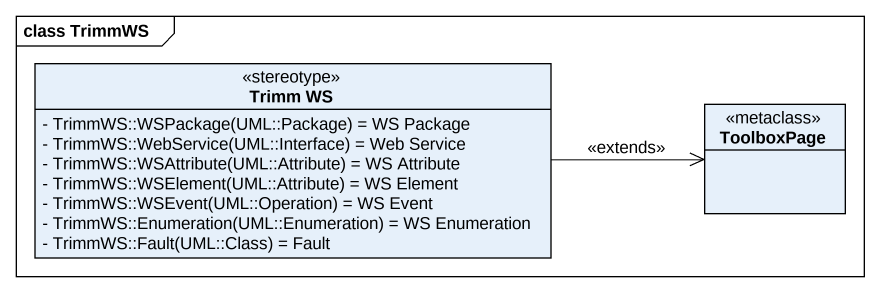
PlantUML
@startuml
mainframe class TrimmWS
hide circle
hide empty members
skinparam classAttributeIconSize 0
class "Trimm WS" as Trimm_WS <<stereotype>> {
  {field} - TrimmWS::WSPackage(UML::Package) = WS Package
  {field} - TrimmWS::WebService(UML::Interface) = Web Service
  {field} - TrimmWS::WSAttribute(UML::Attribute) = WS Attribute
  {field} - TrimmWS::WSElement(UML::Attribute) = WS Element
  {field} - TrimmWS::WSEvent(UML::Operation) = WS Event
  {field} - TrimmWS::Enumeration(UML::Enumeration) = WS Enumeration
  {field} - TrimmWS::Fault(UML::Class) = Fault
}
class ToolboxPage <<metaclass>>
Trimm_WS -right-> ToolboxPage : <<extends>>
@enduml
